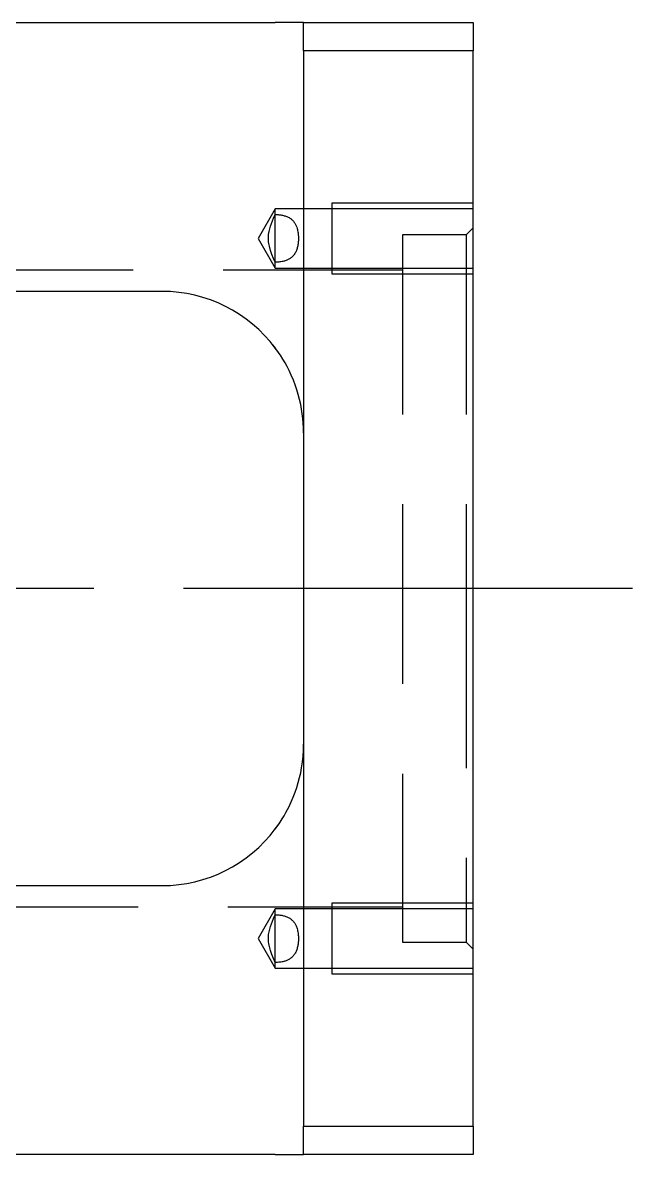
# Model space of a CAD drawing. Extents: x -13 to 750, y -368 to 120.
# Drawn here: x 485.6 to 528.8, y -40 to 40 of the extents above; entities that cross this region are included whole.
import ezdxf

# ---------------------------------------------------------------- set-up
doc = ezdxf.new("R2010")
doc.units = 0
doc.linetypes.add('CENTER', pattern=[50.8, 31.75, -6.35, 6.35, -6.35])
doc.linetypes.add('DASHED', pattern=[19.05, 12.7, -6.35])
doc.layers.get('0').update_dxf_attribs({"linetype": 'CONTINUOUS'})
doc.layers.add('CENTER', color=1, linetype='CENTER')

msp = doc.modelspace()

# ---------------------------------------------------------------- linework, layer by layer
at = {"color": 7, "linetype": 'CONTINUOUS'}
for p, q in [((470, 40), (503.5, 40)), ((505.5, 40), (503.5, 40)), ((505.5, 38), (505.5, 40)), ((505.5, 40), (517.5, 40)), ((517.5, 40), (517.5, 38)), ((505.5, 38), (505.5, -38)), ((517.5, 38), (505.5, 38)), ((517.5, -38), (517.5, 38)), ((503.38, 26.169), (503.5, 26.435)), ((503.5, 26.435), (503.565, 26.434)), ((503.5, 23.062), (503.5, 26.435)), ((503.565, 26.434), (503.629, 26.432)), ((503.629, 26.432), (503.693, 26.428)), ((503.693, 26.428), (503.757, 26.423)), ((503.757, 26.423), (503.823, 26.416)), ((503.823, 26.416), (503.887, 26.406)), ((503.887, 26.406), (503.951, 26.396)), ((503.107, 25.42), (503.164, 25.611)), ((503.164, 25.611), (503.23, 25.8)), ((503.23, 25.8), (503.303, 25.986)), ((503.303, 25.986), (503.38, 26.169)), ((503.951, 26.396), (504.015, 26.383)), ((504.015, 26.383), (504.075, 26.369)), ((504.075, 26.369), (504.135, 26.353)), ((504.135, 26.353), (504.194, 26.336)), ((504.194, 26.336), (504.251, 26.316)), ((504.251, 26.316), (504.309, 26.294)), ((504.309, 26.294), (504.365, 26.27)), ((504.365, 26.27), (504.42, 26.243)), ((504.42, 26.243), (504.473, 26.214)), ((504.473, 26.214), (504.521, 26.186)), ((504.521, 26.186), (504.568, 26.155)), ((504.568, 26.155), (504.612, 26.122)), ((504.612, 26.122), (504.655, 26.087)), ((504.655, 26.087), (504.697, 26.049)), ((504.697, 26.049), (504.738, 26.008)), ((504.738, 26.008), (504.776, 25.966)), ((504.776, 25.966), (504.812, 25.922)), ((504.812, 25.922), (504.843, 25.879)), ((504.843, 25.879), (504.873, 25.835)), ((504.873, 25.835), (504.901, 25.789)), ((504.901, 25.789), (504.927, 25.742)), ((504.927, 25.742), (504.952, 25.692)), ((504.952, 25.692), (504.976, 25.64)), ((504.976, 25.64), (504.997, 25.587)), ((503.01, 24.709), (503.011, 24.817)), ((503.011, 24.817), (503.017, 24.924)), ((503.017, 24.924), (503.028, 25.031)), ((503.028, 25.031), (503.061, 25.227)), ((503.061, 25.227), (503.107, 25.42)), ((504.997, 25.587), (505.017, 25.534)), ((505.017, 25.534), (505.041, 25.458)), ((505.041, 25.458), (505.063, 25.38)), ((505.063, 25.38), (505.081, 25.301)), ((505.081, 25.301), (505.096, 25.22)), ((505.096, 25.22), (505.109, 25.138)), ((505.109, 25.138), (505.119, 25.055)), ((505.119, 25.055), (505.126, 24.987)), ((505.126, 24.987), (505.13, 24.92)), ((505.13, 24.92), (505.134, 24.852)), ((505.134, 24.852), (505.135, 24.783)), ((503.015, 24.602), (503.01, 24.709)), ((503.024, 24.499), (503.015, 24.602)), ((503.038, 24.395), (503.024, 24.499)), ((503.056, 24.293), (503.038, 24.395)), ((503.078, 24.191), (503.056, 24.293)), ((503.159, 23.901), (503.078, 24.191)), ((505.036, 24.023), (505.015, 23.958)), ((505.055, 24.09), (505.036, 24.023)), ((505.072, 24.158), (505.055, 24.09)), ((505.087, 24.227), (505.072, 24.158)), ((505.099, 24.295), (505.087, 24.227)), ((505.11, 24.364), (505.099, 24.295)), ((505.118, 24.434), (505.11, 24.364)), ((505.125, 24.504), (505.118, 24.434)), ((505.13, 24.573), (505.125, 24.504)), ((505.134, 24.643), (505.13, 24.573)), ((505.135, 24.713), (505.134, 24.643)), ((505.135, 24.783), (505.135, 24.713)), ((503.26, 23.617), (503.159, 23.901)), ((503.376, 23.337), (503.26, 23.617)), ((503.5, 23.062), (503.376, 23.337)), ((504.311, 23.204), (504.259, 23.184)), ((504.362, 23.226), (504.311, 23.204)), ((504.411, 23.25), (504.362, 23.226)), ((504.463, 23.277), (504.411, 23.25)), ((504.513, 23.307), (504.463, 23.277)), ((504.561, 23.338), (504.513, 23.307)), ((504.607, 23.372), (504.561, 23.338)), ((504.65, 23.407), (504.607, 23.372)), ((504.691, 23.443), (504.65, 23.407)), ((504.731, 23.482), (504.691, 23.443)), ((504.768, 23.522), (504.731, 23.482)), ((504.808, 23.57), (504.768, 23.522)), ((504.845, 23.621), (504.808, 23.57)), ((504.88, 23.674), (504.845, 23.621)), ((504.913, 23.728), (504.88, 23.674)), ((504.941, 23.783), (504.913, 23.728)), ((504.968, 23.84), (504.941, 23.783)), ((504.992, 23.898), (504.968, 23.84)), ((505.015, 23.958), (504.992, 23.898)), ((503.58, 23.063), (503.5, 23.062)), ((503.661, 23.067), (503.58, 23.063)), ((503.741, 23.073), (503.661, 23.067)), ((503.82, 23.082), (503.741, 23.073)), ((503.899, 23.093), (503.82, 23.082)), ((503.976, 23.106), (503.899, 23.093)), ((504.035, 23.119), (503.976, 23.106)), ((504.093, 23.133), (504.035, 23.119)), ((504.15, 23.148), (504.093, 23.133)), ((504.205, 23.166), (504.15, 23.148)), ((504.259, 23.184), (504.205, 23.166)), ((495.5, 21), (455, 21)), ((503.594, 16.873), (503.5, 17)), ((503.686, 16.744), (503.594, 16.873)), ((503.775, 16.614), (503.686, 16.744)), ((503.862, 16.484), (503.775, 16.614)), ((504.029, 16.22), (503.862, 16.484)), ((504.186, 15.955), (504.029, 16.22)), ((504.334, 15.687), (504.186, 15.955)), ((504.472, 15.417), (504.334, 15.687)), ((504.631, 15.078), (504.472, 15.417)), ((504.776, 14.736), (504.631, 15.078)), ((504.907, 14.393), (504.776, 14.736)), ((505.024, 14.049), (504.907, 14.393)), ((505.127, 13.704), (505.024, 14.049)), ((505.218, 13.359), (505.127, 13.704)), ((505.295, 13.012), (505.218, 13.359)), ((505.36, 12.666), (505.295, 13.012)), ((505.41, 12.337), (505.36, 12.666)), ((505.449, 12.008), (505.41, 12.337)), ((505.477, 11.678), (505.449, 12.008)), ((505.494, 11.348), (505.477, 11.678)), ((505.5, 11.018), (505.494, 11.348)), ((505.5, 11), (505.5, 11.018)), ((505.491, -11.432), (505.5, -11.018)), ((505.5, -11.018), (505.5, -11)), ((505.421, -12.256), (505.464, -11.844)), ((505.464, -11.844), (505.491, -11.432)), ((505.294, -13.019), (505.36, -12.666)), ((505.36, -12.666), (505.421, -12.256)), ((505.123, -13.719), (505.215, -13.371)), ((505.215, -13.371), (505.294, -13.019)), ((504.901, -14.408), (505.018, -14.066)), ((505.018, -14.066), (505.123, -13.719)), ((504.472, -15.417), (504.628, -15.084)), ((504.628, -15.084), (504.771, -14.749)), ((504.771, -14.749), (504.901, -14.408)), ((504.122, -16.066), (504.249, -15.842)), ((504.249, -15.842), (504.363, -15.63)), ((504.363, -15.63), (504.472, -15.417)), ((503.588, -16.881), (503.674, -16.761)), ((503.674, -16.761), (503.835, -16.526)), ((503.835, -16.526), (503.988, -16.288)), ((503.988, -16.288), (504.122, -16.066)), ((503.5, -17), (503.588, -16.881)), ((455, -21), (495.5, -21)), ((503.38, -23.329), (503.5, -23.062)), ((503.5, -23.062), (503.565, -23.063)), ((503.5, -26.435), (503.5, -23.062)), ((503.565, -23.063), (503.629, -23.065)), ((503.629, -23.065), (503.693, -23.069)), ((503.693, -23.069), (503.757, -23.075)), ((503.757, -23.075), (503.823, -23.082)), ((503.823, -23.082), (503.887, -23.091)), ((503.887, -23.091), (503.951, -23.102)), ((503.951, -23.102), (504.015, -23.114)), ((504.015, -23.114), (504.075, -23.128)), ((504.075, -23.128), (504.135, -23.144)), ((504.135, -23.144), (504.194, -23.162)), ((504.194, -23.162), (504.251, -23.181)), ((504.251, -23.181), (504.309, -23.204)), ((503.107, -24.077), (503.164, -23.886)), ((503.164, -23.886), (503.23, -23.698)), ((503.23, -23.698), (503.303, -23.512)), ((503.303, -23.512), (503.38, -23.329)), ((504.309, -23.204), (504.365, -23.228)), ((504.365, -23.228), (504.42, -23.254)), ((504.42, -23.254), (504.473, -23.283)), ((504.473, -23.283), (504.521, -23.312)), ((504.521, -23.312), (504.568, -23.343)), ((504.568, -23.343), (504.612, -23.376)), ((504.612, -23.376), (504.655, -23.411)), ((504.655, -23.411), (504.697, -23.449)), ((504.697, -23.449), (504.738, -23.489)), ((504.738, -23.489), (504.776, -23.531)), ((504.776, -23.531), (504.812, -23.575)), ((504.812, -23.575), (504.843, -23.618)), ((504.843, -23.618), (504.873, -23.662)), ((504.873, -23.662), (504.901, -23.708)), ((504.901, -23.708), (504.927, -23.756)), ((504.927, -23.756), (504.952, -23.806)), ((504.952, -23.806), (504.976, -23.857)), ((504.976, -23.857), (504.997, -23.91)), ((504.997, -23.91), (505.017, -23.964)), ((505.017, -23.964), (505.041, -24.04)), ((503.01, -24.788), (503.011, -24.681)), ((503.015, -24.895), (503.01, -24.788)), ((503.011, -24.681), (503.017, -24.573)), ((503.017, -24.573), (503.028, -24.466)), ((503.028, -24.466), (503.061, -24.271)), ((503.061, -24.271), (503.107, -24.077)), ((505.041, -24.04), (505.063, -24.117)), ((505.063, -24.117), (505.081, -24.197)), ((505.081, -24.197), (505.096, -24.278)), ((505.096, -24.278), (505.109, -24.36)), ((505.109, -24.36), (505.119, -24.443)), ((505.119, -24.443), (505.126, -24.51)), ((505.126, -24.51), (505.13, -24.578)), ((505.13, -24.578), (505.134, -24.646)), ((505.134, -24.646), (505.135, -24.714)), ((505.135, -24.784), (505.134, -24.854)), ((505.135, -24.714), (505.135, -24.784)), ((503.024, -24.999), (503.015, -24.895)), ((503.038, -25.102), (503.024, -24.999)), ((503.056, -25.205), (503.038, -25.102)), ((503.078, -25.306), (503.056, -25.205)), ((503.159, -25.596), (503.078, -25.306)), ((503.26, -25.881), (503.159, -25.596)), ((504.992, -25.6), (504.968, -25.658)), ((505.015, -25.54), (504.992, -25.6)), ((505.036, -25.475), (505.015, -25.54)), ((505.055, -25.408), (505.036, -25.475)), ((505.072, -25.34), (505.055, -25.408)), ((505.087, -25.27), (505.072, -25.34)), ((505.099, -25.202), (505.087, -25.27)), ((505.11, -25.133), (505.099, -25.202)), ((505.118, -25.064), (505.11, -25.133)), ((505.125, -24.993), (505.118, -25.064)), ((505.13, -24.924), (505.125, -24.993)), ((505.134, -24.854), (505.13, -24.924)), ((503.376, -26.16), (503.26, -25.881)), ((503.5, -26.435), (503.376, -26.16)), ((503.976, -26.391), (503.899, -26.405)), ((504.035, -26.379), (503.976, -26.391)), ((504.093, -26.365), (504.035, -26.379)), ((504.15, -26.349), (504.093, -26.365)), ((504.205, -26.332), (504.15, -26.349)), ((504.259, -26.313), (504.205, -26.332)), ((504.311, -26.293), (504.259, -26.313)), ((504.362, -26.271), (504.311, -26.293)), ((504.411, -26.248), (504.362, -26.271)), ((504.463, -26.22), (504.411, -26.248)), ((504.513, -26.191), (504.463, -26.22)), ((504.561, -26.159), (504.513, -26.191)), ((504.607, -26.125), (504.561, -26.159)), ((504.65, -26.091), (504.607, -26.125)), ((504.691, -26.054), (504.65, -26.091)), ((504.731, -26.016), (504.691, -26.054)), ((504.768, -25.975), (504.731, -26.016)), ((504.808, -25.927), (504.768, -25.975)), ((504.845, -25.877), (504.808, -25.927)), ((504.88, -25.824), (504.845, -25.877)), ((504.913, -25.769), (504.88, -25.824)), ((504.941, -25.714), (504.913, -25.769)), ((504.968, -25.658), (504.941, -25.714)), ((503.58, -26.434), (503.5, -26.435)), ((503.661, -26.43), (503.58, -26.434)), ((503.741, -26.424), (503.661, -26.43)), ((503.82, -26.416), (503.741, -26.424)), ((503.899, -26.405), (503.82, -26.416)), ((505.5, -40), (505.5, -38)), ((505.5, -38), (517.5, -38)), ((517.5, -38), (517.5, -40)), ((503.5, -40), (470, -40)), ((503.5, -40), (505.5, -40)), ((517.5, -40), (505.5, -40))]:
    msp.add_line(p, q, dxfattribs=at)
at = {"color": 3, "linetype": 'DASHED'}
for p, q in [((517.5, 27.249), (507.5, 27.249)), ((507.5, 27.249), (507.5, 22.249)), ((503.5, 26.849), (502.288, 24.749)), ((507.5, 26.849), (503.5, 26.849)), ((503.5, 26.435), (503.5, 26.849)), ((517.5, 26.849), (507.5, 26.849)), ((517, 25), (512.5, 25)), ((512.5, 25), (512.5, -25)), ((517.5, 25.5), (517, 25)), ((517, 25), (517, 0)), ((502.288, 24.749), (503.5, 22.649)), ((512.5, 22.5), (443, 22.5)), ((503.5, 22.649), (503.5, 23.062)), ((503.5, 22.649), (507.5, 22.649)), ((507.5, 22.649), (517.5, 22.649)), ((507.5, 22.249), (517.5, 22.249)), ((503.53, 16.959), (503.33, 17.22)), ((517, 0), (517, -25)), ((503.489, -17.015), (503.811, -16.561)), ((517.5, -22.249), (507.5, -22.249)), ((507.5, -22.249), (507.5, -27.249)), ((443, -22.5), (512.5, -22.5)), ((503.5, -22.649), (502.288, -24.749)), ((507.5, -22.649), (503.5, -22.649)), ((503.5, -23.062), (503.5, -22.649)), ((517.5, -22.649), (507.5, -22.649)), ((502.288, -24.749), (503.5, -26.849)), ((512.5, -25), (517, -25)), ((517, -25), (517.5, -25.5)), ((503.5, -26.849), (503.5, -26.435)), ((503.5, -26.849), (507.5, -26.849)), ((507.5, -26.849), (517.5, -26.849)), ((507.5, -27.249), (517.5, -27.249))]:
    msp.add_line(p, q, dxfattribs=at)
at = {"color": 7, "linetype": 'CONTINUOUS'}
for centre, start, end in [((495.5, 11), 36.8699, 90), ((495.5, -11), 270, 323.1301)]:
    msp.add_arc(centre, 10, start, end, dxfattribs=at)
at = {"layer": 'CENTER', "color": 1, "linetype": 'CENTER'}
msp.add_line((528.755, 0), (-12.68, 0), dxfattribs=at)

doc.saveas('drawing.dxf')
